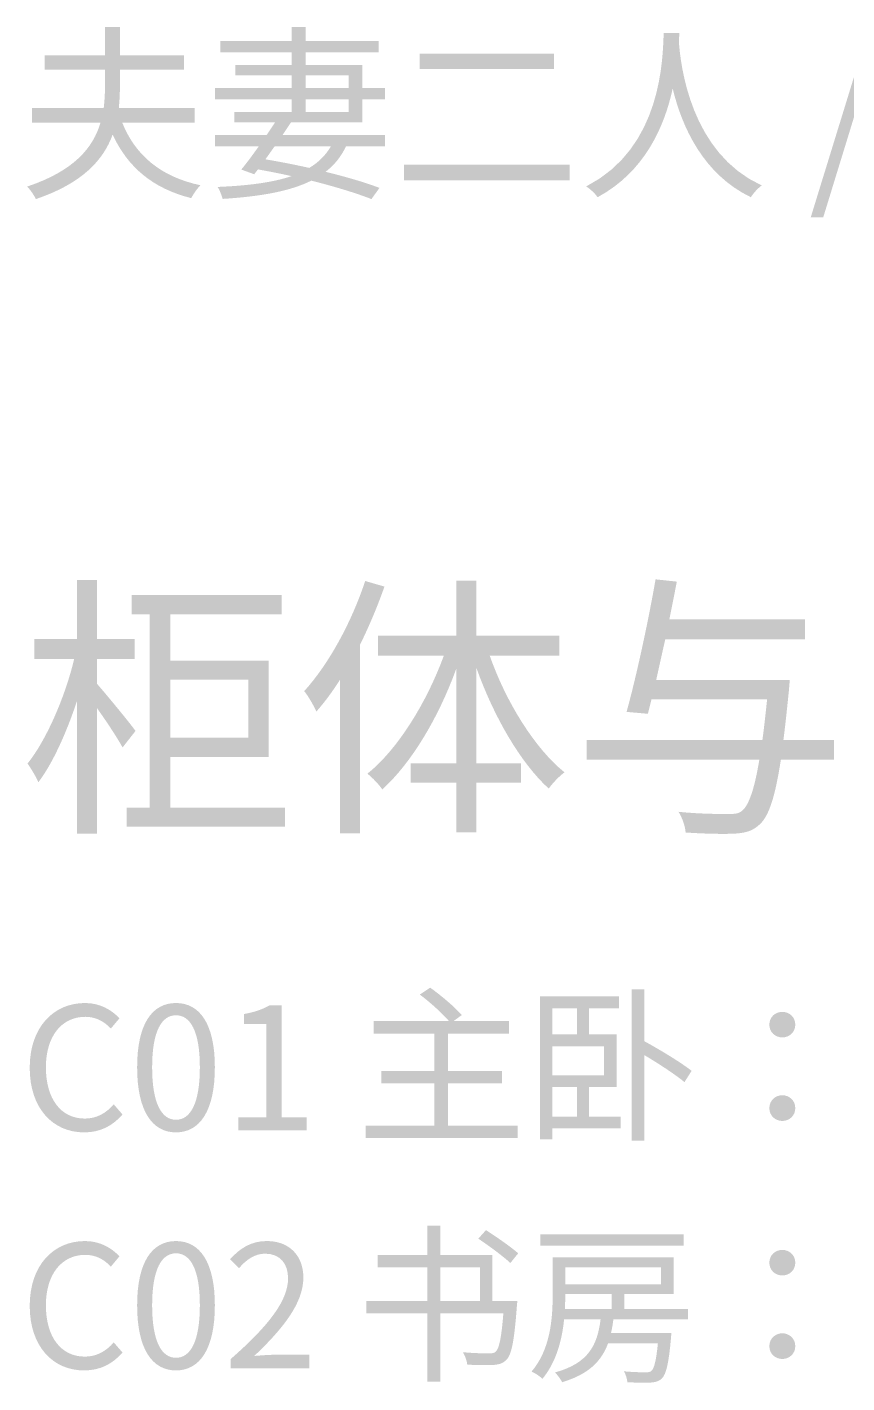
# Model space of a CAD drawing. Header units: millimetres. Extents: x -4600 to 229000, y -4300 to 19460.
# Drawn here: x 98212 to 99590, y 14570 to 16849 of the extents above; entities that cross this region are included whole.
import ezdxf

# ---------------------------------------------------------------- set-up
doc = ezdxf.new("R2010")
doc.units = ezdxf.units.MM
doc.header["$LTSCALE"] = 100
doc.layers.add('A-NOTE', color=7, linetype='Continuous', lineweight=18)

# ---------------------------------------------------------------- blocks, each defined once
blk = doc.blocks.new('A03_SHEET')
at = {"layer": 'A-NOTE'}
h = blk.add_hatch(color=256, dxfattribs=at)
edge = h.paths.add_edge_path()
edge.add_line((18343.1, 16848.6), (18343.1, 16800.9))
edge.add_line((18343.1, 16800.9), (18241.7, 16800.9))
edge.add_line((18241.7, 16800.9), (18241.7, 16777))
edge.add_line((18241.7, 16777), (18343.1, 16777))
edge.add_line((18343.1, 16777), (18343.1, 16751))
edge.add_spline(control_points=[(18343.1, 16751), (18343.1, 16738.1), (18342.5, 16725.3), (18340.9, 16712.4)], knot_values=[0, 0, 0, 0, 1, 1, 1, 1], degree=3, periodic=0)
edge.add_line((18340.9, 16712.4), (18220.4, 16712.4))
edge.add_line((18220.4, 16712.4), (18220.4, 16688.2))
edge.add_line((18220.4, 16688.2), (18335.6, 16688.2))
edge.add_spline(control_points=[(18335.6, 16688.2), (18323.3, 16646.2), (18291.3, 16607), (18212.2, 16580.6)], knot_values=[0, 0, 0, 0, 1, 1, 1, 1], degree=3, periodic=0)
edge.add_spline(control_points=[(18212.2, 16580.6), (18217.3, 16575.9), (18224.2, 16565.5), (18227, 16559.6)], knot_values=[0, 0, 0, 0, 1, 1, 1, 1], degree=3, periodic=0)
edge.add_spline(control_points=[(18227, 16559.6), (18304.5, 16585.9), (18340.3, 16624.8), (18355.9, 16667.8)], knot_values=[0, 0, 0, 0, 1, 1, 1, 1], degree=3, periodic=0)
edge.add_spline(control_points=[(18355.9, 16667.8), (18381.7, 16612.9), (18423.4, 16577.5), (18488, 16561.2)], knot_values=[0, 0, 0, 0, 1, 1, 1, 1], degree=3, periodic=0)
edge.add_spline(control_points=[(18488, 16561.2), (18491.5, 16567.7), (18498.1, 16577.8), (18503.7, 16582.8)], knot_values=[0, 0, 0, 0, 1, 1, 1, 1], degree=3, periodic=0)
edge.add_spline(control_points=[(18503.7, 16582.8), (18436.9, 16596.9), (18393.9, 16633.3), (18372, 16688.2)], knot_values=[0, 0, 0, 0, 1, 1, 1, 1], degree=3, periodic=0)
edge.add_line((18372, 16688.2), (18493.7, 16688.2))
edge.add_line((18493.7, 16688.2), (18493.7, 16712.4))
edge.add_line((18493.7, 16712.4), (18366.3, 16712.4))
edge.add_spline(control_points=[(18366.3, 16712.4), (18367.6, 16725.3), (18368.2, 16738.1), (18368.2, 16751)], knot_values=[0, 0, 0, 0, 1, 1, 1, 1], degree=3, periodic=0)
edge.add_line((18368.2, 16751), (18368.2, 16777))
edge.add_line((18368.2, 16777), (18475.8, 16777))
edge.add_line((18475.8, 16777), (18475.8, 16800.9))
edge.add_line((18475.8, 16800.9), (18368.2, 16800.9))
edge.add_line((18368.2, 16800.9), (18368.2, 16848.6))
edge.add_line((18368.2, 16848.6), (18343.1, 16848.6))
h = blk.add_hatch(color=256, dxfattribs=at)
edge = h.paths.add_edge_path()
edge.add_line((18528.2, 16667.5), (18528.2, 16648.4))
edge.add_line((18528.2, 16648.4), (18601.6, 16648.4))
edge.add_spline(control_points=[(18601.6, 16648.4), (18591.3, 16633.9), (18580.9, 16619.8), (18572.1, 16609.2)], knot_values=[0, 0, 0, 0, 1, 1, 1, 1], degree=3, periodic=0)
edge.add_line((18572.1, 16609.2), (18593.8, 16601.3))
edge.add_line((18593.8, 16601.3), (18600.1, 16609.5))
edge.add_spline(control_points=[(18600.1, 16609.5), (18619.2, 16606), (18638.3, 16602.3), (18656.5, 16598.2)], knot_values=[0, 0, 0, 0, 1, 1, 1, 1], degree=3, periodic=0)
edge.add_spline(control_points=[(18656.5, 16598.2), (18625.2, 16587.5), (18584.4, 16582.2), (18532.3, 16580)], knot_values=[0, 0, 0, 0, 1, 1, 1, 1], degree=3, periodic=0)
edge.add_spline(control_points=[(18532.3, 16580), (18535.7, 16574.6), (18538.9, 16566.8), (18540.8, 16559.9)], knot_values=[0, 0, 0, 0, 1, 1, 1, 1], degree=3, periodic=0)
edge.add_spline(control_points=[(18540.8, 16559.9), (18605.1, 16564), (18654.4, 16572.8), (18689.8, 16590.6)], knot_values=[0, 0, 0, 0, 1, 1, 1, 1], degree=3, periodic=0)
edge.add_spline(control_points=[(18689.8, 16590.6), (18729.3, 16580.6), (18764.5, 16569.9), (18790.8, 16559.6)], knot_values=[0, 0, 0, 0, 1, 1, 1, 1], degree=3, periodic=0)
edge.add_line((18790.8, 16559.6), (18804.3, 16578.4))
edge.add_spline(control_points=[(18804.3, 16578.4), (18780.5, 16587.5), (18748.8, 16596.9), (18713.7, 16605.4)], knot_values=[0, 0, 0, 0, 1, 1, 1, 1], degree=3, periodic=0)
edge.add_spline(control_points=[(18713.7, 16605.4), (18728.7, 16617), (18740, 16631.1), (18748.2, 16648.4)], knot_values=[0, 0, 0, 0, 1, 1, 1, 1], degree=3, periodic=0)
edge.add_line((18748.2, 16648.4), (18813.4, 16648.4))
edge.add_line((18813.4, 16648.4), (18813.4, 16667.5))
edge.add_line((18813.4, 16667.5), (18641.5, 16667.5))
edge.add_line((18641.5, 16667.5), (18655.6, 16688.5))
edge.add_line((18655.6, 16688.5), (18775.5, 16688.5))
edge.add_line((18775.5, 16688.5), (18775.5, 16727.5))
edge.add_line((18775.5, 16727.5), (18813.4, 16727.5))
edge.add_line((18813.4, 16727.5), (18813.4, 16746.3))
edge.add_line((18813.4, 16746.3), (18775.5, 16746.3))
edge.add_line((18775.5, 16746.3), (18775.5, 16784.9))
edge.add_line((18775.5, 16784.9), (18680.1, 16784.9))
edge.add_line((18680.1, 16784.9), (18680.1, 16806.2))
edge.add_line((18680.1, 16806.2), (18802.8, 16806.2))
edge.add_line((18802.8, 16806.2), (18802.8, 16825))
edge.add_line((18802.8, 16825), (18680.1, 16825))
edge.add_line((18680.1, 16825), (18680.1, 16848.6))
edge.add_line((18680.1, 16848.6), (18656.5, 16848.6))
edge.add_line((18656.5, 16848.6), (18656.5, 16825))
edge.add_line((18656.5, 16825), (18537, 16825))
edge.add_line((18537, 16825), (18537, 16806.2))
edge.add_line((18537, 16806.2), (18656.5, 16806.2))
edge.add_line((18656.5, 16806.2), (18656.5, 16784.9))
edge.add_line((18656.5, 16784.9), (18562.1, 16784.9))
edge.add_line((18562.1, 16784.9), (18562.1, 16767.3))
edge.add_line((18562.1, 16767.3), (18656.5, 16767.3))
edge.add_line((18656.5, 16767.3), (18656.5, 16746.3))
edge.add_line((18656.5, 16746.3), (18528.2, 16746.3))
edge.add_line((18528.2, 16746.3), (18528.2, 16727.5))
edge.add_line((18528.2, 16727.5), (18656.5, 16727.5))
edge.add_line((18656.5, 16727.5), (18656.5, 16706.1))
edge.add_line((18656.5, 16706.1), (18560.2, 16706.1))
edge.add_line((18560.2, 16706.1), (18560.2, 16688.5))
edge.add_line((18560.2, 16688.5), (18628.9, 16688.5))
edge.add_line((18628.9, 16688.5), (18614.8, 16667.5))
edge.add_line((18614.8, 16667.5), (18528.2, 16667.5))
edge = h.paths.add_edge_path(flags=0)
edge.add_line((18628.3, 16648.4), (18722.8, 16648.4))
edge.add_spline(control_points=[(18722.8, 16648.4), (18714, 16633.3), (18702, 16621.4), (18686.4, 16612)], knot_values=[0, 0, 0, 0, 1, 1, 1, 1], degree=3, periodic=0)
edge.add_spline(control_points=[(18686.4, 16612), (18662.5, 16617.3), (18637.4, 16622.3), (18612.6, 16626.4)], knot_values=[0, 0, 0, 0, 1, 1, 1, 1], degree=3, periodic=0)
edge.add_line((18612.6, 16626.4), (18628.3, 16648.4))
h.paths.add_polyline_path([(18680.1, 16727.5), (18752.3, 16727.5), (18752.3, 16706.1), (18680.1, 16706.1), (18680.1, 16727.5)], flags=0)
h.paths.add_polyline_path([(18680.1, 16746.3), (18680.1, 16767.3), (18752.3, 16767.3), (18752.3, 16746.3), (18680.1, 16746.3)], flags=0)
h = blk.add_hatch(color=256, dxfattribs=at)
edge = h.paths.add_edge_path()
edge.add_spline(control_points=[(19281.9, 16838.8), (19280, 16797.4), (19280, 16646.5), (19151.7, 16580.9)], knot_values=[0, 0, 0, 0, 1, 1, 1, 1], degree=3, periodic=0)
edge.add_spline(control_points=[(19151.7, 16580.9), (19159.2, 16575.9), (19166.8, 16568.7), (19170.8, 16562.7)], knot_values=[0, 0, 0, 0, 1, 1, 1, 1], degree=3, periodic=0)
edge.add_spline(control_points=[(19170.8, 16562.7), (19250.8, 16606), (19283.2, 16682), (19297, 16745.3)], knot_values=[0, 0, 0, 0, 1, 1, 1, 1], degree=3, periodic=0)
edge.add_spline(control_points=[(19297, 16745.3), (19312.3, 16682), (19347.5, 16601.6), (19428.4, 16562.7)], knot_values=[0, 0, 0, 0, 1, 1, 1, 1], degree=3, periodic=0)
edge.add_spline(control_points=[(19428.4, 16562.7), (19432.2, 16569), (19439.4, 16577.2), (19446.6, 16582.5)], knot_values=[0, 0, 0, 0, 1, 1, 1, 1], degree=3, periodic=0)
edge.add_spline(control_points=[(19446.6, 16582.5), (19326.8, 16637.1), (19310.2, 16784.2), (19307.3, 16824.7)], knot_values=[0, 0, 0, 0, 1, 1, 1, 1], degree=3, periodic=0)
edge.add_line((19307.3, 16824.7), (19308.3, 16838.8))
edge.add_line((19308.3, 16838.8), (19281.9, 16838.8))
for points in [[(19528.9, 16528.8), (19549.9, 16528.8), (19643.7, 16834.1), (19623, 16834.1), (19528.9, 16528.8)], [(18871.8, 16803.7), (18871.8, 16778.3), (19097.4, 16778.3), (19097.4, 16803.7), (18871.8, 16803.7)], [(18845.4, 16617.6), (18845.4, 16591.3), (19124.1, 16591.3), (19124.1, 16617.6), (18845.4, 16617.6)], [(19074.7, 14820.2), (19074.7, 14800.7), (19315.3, 14800.7), (19315.3, 14820.2), (19074.7, 14820.2)]]:
    blk.add_hatch(color=256, dxfattribs=at).paths.add_polyline_path(points)
h = blk.add_hatch(color=256, dxfattribs=at)
edge = h.paths.add_edge_path()
edge.add_line((18296, 15919.6), (18296, 15820.4))
edge.add_line((18296, 15820.4), (18224.1, 15820.4))
edge.add_line((18224.1, 15820.4), (18224.1, 15787))
edge.add_line((18224.1, 15787), (18291.4, 15787))
edge.add_spline(control_points=[(18291.4, 15787), (18276.1, 15723), (18244.5, 15650.1), (18213, 15611.2)], knot_values=[0, 0, 0, 0, 1, 1, 1, 1], degree=3, periodic=0)
edge.add_spline(control_points=[(18213, 15611.2), (18218.6, 15602.8), (18227.4, 15588.9), (18231.1, 15579.6)], knot_values=[0, 0, 0, 0, 1, 1, 1, 1], degree=3, periodic=0)
edge.add_spline(control_points=[(18231.1, 15579.6), (18255.2, 15611.2), (18278.4, 15663.1), (18296, 15716)], knot_values=[0, 0, 0, 0, 1, 1, 1, 1], degree=3, periodic=0)
edge.add_line((18296, 15716), (18296, 15493.4))
edge.add_line((18296, 15493.4), (18329.9, 15493.4))
edge.add_line((18329.9, 15493.4), (18329.9, 15703.9))
edge.add_spline(control_points=[(18329.9, 15703.9), (18346.1, 15681.2), (18364.7, 15652.9), (18372.6, 15638.1)], knot_values=[0, 0, 0, 0, 1, 1, 1, 1], degree=3, periodic=0)
edge.add_line((18372.6, 15638.1), (18394.4, 15665.9))
edge.add_spline(control_points=[(18394.4, 15665.9), (18385.1, 15678.9), (18344.7, 15728.1), (18329.9, 15744.8)], knot_values=[0, 0, 0, 0, 1, 1, 1, 1], degree=3, periodic=0)
edge.add_line((18329.9, 15744.8), (18329.9, 15787))
edge.add_line((18329.9, 15787), (18393, 15787))
edge.add_line((18393, 15787), (18393, 15820.4))
edge.add_line((18393, 15820.4), (18329.9, 15820.4))
edge.add_line((18329.9, 15820.4), (18329.9, 15919.6))
edge.add_line((18329.9, 15919.6), (18296, 15919.6))
h = blk.add_hatch(color=256, dxfattribs=at)
edge = h.paths.add_edge_path()
edge.add_spline(control_points=[(18780.3, 15917.8), (18757.1, 15847.7), (18719, 15778.2), (18677.8, 15732.7)], knot_values=[0, 0, 0, 0, 1, 1, 1, 1], degree=3, periodic=0)
edge.add_spline(control_points=[(18677.8, 15732.7), (18684.7, 15724.8), (18694.9, 15706.3), (18698.2, 15698.4)], knot_values=[0, 0, 0, 0, 1, 1, 1, 1], degree=3, periodic=0)
edge.add_spline(control_points=[(18698.2, 15698.4), (18712.1, 15714.1), (18725.5, 15732.2), (18738.1, 15752.2)], knot_values=[0, 0, 0, 0, 1, 1, 1, 1], degree=3, periodic=0)
edge.add_line((18738.1, 15752.2), (18738.1, 15493.8))
edge.add_line((18738.1, 15493.8), (18771.5, 15493.8))
edge.add_line((18771.5, 15493.8), (18771.5, 15810.6))
edge.add_spline(control_points=[(18771.5, 15810.6), (18787.2, 15842.2), (18801.1, 15875.6), (18812.7, 15908.5)], knot_values=[0, 0, 0, 0, 1, 1, 1, 1], degree=3, periodic=0)
edge.add_line((18812.7, 15908.5), (18780.3, 15917.8))
h = blk.add_hatch(color=256, dxfattribs=at)
edge = h.paths.add_edge_path()
edge.add_line((18856.8, 15611.2), (18856.8, 15579.2))
edge.add_line((18856.8, 15579.2), (18933.3, 15579.2))
edge.add_line((18933.3, 15579.2), (18933.3, 15495.7))
edge.add_line((18933.3, 15495.7), (18967.2, 15495.7))
edge.add_line((18967.2, 15495.7), (18967.2, 15579.2))
edge.add_line((18967.2, 15579.2), (19041.9, 15579.2))
edge.add_line((19041.9, 15579.2), (19041.9, 15611.2))
edge.add_line((19041.9, 15611.2), (18967.2, 15611.2))
edge.add_line((18967.2, 15611.2), (18967.2, 15771.7))
edge.add_spline(control_points=[(18967.2, 15771.7), (18996, 15691), (19040.5, 15613), (19088.7, 15569)], knot_values=[0, 0, 0, 0, 1, 1, 1, 1], degree=3, periodic=0)
edge.add_spline(control_points=[(19088.7, 15569), (19095.2, 15578.2), (19106.8, 15590.3), (19115.2, 15596.3)], knot_values=[0, 0, 0, 0, 1, 1, 1, 1], degree=3, periodic=0)
edge.add_spline(control_points=[(19115.2, 15596.3), (19065.1, 15636.7), (19016.8, 15714.6), (18989.5, 15792.5)], knot_values=[0, 0, 0, 0, 1, 1, 1, 1], degree=3, periodic=0)
edge.add_line((18989.5, 15792.5), (19106.4, 15792.5))
edge.add_line((19106.4, 15792.5), (19106.4, 15825.9))
edge.add_line((19106.4, 15825.9), (18967.2, 15825.9))
edge.add_line((18967.2, 15825.9), (18967.2, 15918.2))
edge.add_line((18967.2, 15918.2), (18933.3, 15918.2))
edge.add_line((18933.3, 15918.2), (18933.3, 15825.9))
edge.add_line((18933.3, 15825.9), (18802.1, 15825.9))
edge.add_line((18802.1, 15825.9), (18802.1, 15792.5))
edge.add_line((18802.1, 15792.5), (18912.5, 15792.5))
edge.add_spline(control_points=[(18912.5, 15792.5), (18883.7, 15713.7), (18835, 15634.8), (18784, 15594)], knot_values=[0, 0, 0, 0, 1, 1, 1, 1], degree=3, periodic=0)
edge.add_spline(control_points=[(18784, 15594), (18791.9, 15588), (18803.5, 15575.9), (18809, 15567.6)], knot_values=[0, 0, 0, 0, 1, 1, 1, 1], degree=3, periodic=0)
edge.add_spline(control_points=[(18809, 15567.6), (18858.2, 15612.1), (18903.7, 15688.6), (18933.3, 15770.3)], knot_values=[0, 0, 0, 0, 1, 1, 1, 1], degree=3, periodic=0)
edge.add_line((18933.3, 15770.3), (18933.3, 15611.2))
edge.add_line((18933.3, 15611.2), (18856.8, 15611.2))
h = blk.add_hatch(color=256, dxfattribs=at)
edge = h.paths.add_edge_path()
edge.add_spline(control_points=[(19268.2, 15920.6), (19256.2, 15851), (19235.3, 15754.5), (19219.5, 15697.9)], knot_values=[0, 0, 0, 0, 1, 1, 1, 1], degree=3, periodic=0)
edge.add_line((19219.5, 15697.9), (19255.3, 15694.7))
edge.add_line((19255.3, 15694.7), (19261.3, 15718.8))
edge.add_line((19261.3, 15718.8), (19455.6, 15718.8))
edge.add_spline(control_points=[(19455.6, 15718.8), (19452.9, 15692.8), (19450.5, 15670.5), (19447.7, 15650.6)], knot_values=[0, 0, 0, 0, 1, 1, 1, 1], degree=3, periodic=0)
edge.add_line((19447.7, 15650.6), (19152.7, 15650.6))
edge.add_line((19152.7, 15650.6), (19152.7, 15617.7))
edge.add_line((19152.7, 15617.7), (19442.6, 15617.7))
edge.add_spline(control_points=[(19442.6, 15617.7), (19434.3, 15567.6), (19425, 15541.6), (19413.9, 15531.9)], knot_values=[0, 0, 0, 0, 1, 1, 1, 1], degree=3, periodic=0)
edge.add_spline(control_points=[(19413.9, 15531.9), (19407.9, 15526.8), (19401.4, 15526.3), (19389.8, 15526.3), (19376.8, 15526.3), (19342, 15526.3), (19306.7, 15530)], knot_values=[0, 0, 0, 0, 1, 1, 1, 2, 2, 2, 2], degree=3, periodic=0)
edge.add_spline(control_points=[(19306.7, 15530), (19313.2, 15520.3), (19317.9, 15505.4), (19318.8, 15495.2)], knot_values=[0, 0, 0, 0, 1, 1, 1, 1], degree=3, periodic=0)
edge.add_spline(control_points=[(19318.8, 15495.2), (19352.2, 15492.9), (19385.6, 15492.4), (19402.3, 15493.4)], knot_values=[0, 0, 0, 0, 1, 1, 1, 1], degree=3, periodic=0)
edge.add_spline(control_points=[(19402.3, 15493.4), (19420.8, 15494.7), (19432, 15498), (19444, 15509.6), (19458.9, 15524), (19469.1, 15555), (19478.8, 15617.7)], knot_values=[0, 0, 0, 0, 1, 1, 1, 2, 2, 2, 2], degree=3, periodic=0)
edge.add_line((19478.8, 15617.7), (19567.9, 15617.7))
edge.add_line((19567.9, 15617.7), (19567.9, 15650.6))
edge.add_line((19567.9, 15650.6), (19483, 15650.6))
edge.add_spline(control_points=[(19483, 15650.6), (19486.2, 15674.7), (19489, 15702.1), (19492.3, 15734.1), (19492.7, 15739.2), (19493.7, 15751.3), (19493.7, 15751.3)], knot_values=[0, 0, 0, 0, 1, 1, 1, 2, 2, 2, 2], degree=3, periodic=0)
edge.add_line((19493.7, 15751.3), (19269.2, 15751.3))
edge.add_line((19269.2, 15751.3), (19284.5, 15819.9))
edge.add_line((19284.5, 15819.9), (19519.2, 15819.9))
edge.add_line((19519.2, 15819.9), (19519.2, 15853.3))
edge.add_line((19519.2, 15853.3), (19291.4, 15853.3))
edge.add_line((19291.4, 15853.3), (19304, 15916.8))
edge.add_line((19304, 15916.8), (19268.2, 15920.6))
h = blk.add_hatch(color=256, dxfattribs=at)
h.paths.add_polyline_path([(18379.5, 15537), (18379.5, 15505), (18645.8, 15505), (18645.8, 15537), (18452.8, 15537), (18452.8, 15622.3), (18617.9, 15622.3), (18617.9, 15784.2), (18452.8, 15784.2), (18452.8, 15862.1), (18639.7, 15862.1), (18639.7, 15894.1), (18387.9, 15894.1), (18387.9, 15862.1), (18418, 15862.1), (18418, 15537), (18379.5, 15537)])
h.paths.add_polyline_path([(18452.8, 15752.2), (18584.1, 15752.2), (18584.1, 15654.3), (18452.8, 15654.3), (18452.8, 15752.2)], flags=0)
h = blk.add_hatch(color=256, dxfattribs=at)
edge = h.paths.add_edge_path()
edge.add_spline(control_points=[(18872.1, 15222.8), (18889.6, 15209.9), (18909.6, 15191.5), (18921.1, 15178.4)], knot_values=[0, 0, 0, 0, 1, 1, 1, 1], degree=3, periodic=0)
edge.add_line((18921.1, 15178.4), (18794.5, 15178.4))
edge.add_line((18794.5, 15178.4), (18794.5, 15157.4))
edge.add_line((18794.5, 15157.4), (18896.5, 15157.4))
edge.add_line((18896.5, 15157.4), (18896.5, 15094.4))
edge.add_line((18896.5, 15094.4), (18807.7, 15094.4))
edge.add_line((18807.7, 15094.4), (18807.7, 15073.5))
edge.add_line((18807.7, 15073.5), (18896.5, 15073.5))
edge.add_line((18896.5, 15073.5), (18896.5, 15002.7))
edge.add_line((18896.5, 15002.7), (18781, 15002.7))
edge.add_line((18781, 15002.7), (18781, 14981.8))
edge.add_line((18781, 14981.8), (19036.6, 14981.8))
edge.add_line((19036.6, 14981.8), (19036.6, 15002.7))
edge.add_line((19036.6, 15002.7), (18919.7, 15002.7))
edge.add_line((18919.7, 15002.7), (18919.7, 15073.5))
edge.add_line((18919.7, 15073.5), (19010.2, 15073.5))
edge.add_line((19010.2, 15073.5), (19010.2, 15094.4))
edge.add_line((19010.2, 15094.4), (18919.7, 15094.4))
edge.add_line((18919.7, 15094.4), (18919.7, 15157.4))
edge.add_line((18919.7, 15157.4), (19022, 15157.4))
edge.add_line((19022, 15157.4), (19022, 15178.4))
edge.add_line((19022, 15178.4), (18928.8, 15178.4))
edge.add_line((18928.8, 15178.4), (18942.6, 15188.4))
edge.add_spline(control_points=[(18942.6, 15188.4), (18931.1, 15201.8), (18907.9, 15221.3), (18889.6, 15234.5)], knot_values=[0, 0, 0, 0, 1, 1, 1, 1], degree=3, periodic=0)
edge.add_line((18889.6, 15234.5), (18872.1, 15222.8))
h = blk.add_hatch(color=256, dxfattribs=at)
h.paths.add_polyline_path([(19074.1, 15219.9), (19074.1, 14979.8), (19094.7, 14979.8), (19094.7, 14997.9), (19209.3, 14997.9), (19209.3, 15017.9), (19156.3, 15017.9), (19156.3, 15067.5), (19202.7, 15067.5), (19202.7, 15156), (19156.3, 15156), (19156.3, 15199.8), (19206.7, 15199.8), (19206.7, 15219.9), (19074.1, 15219.9)])
h.paths.add_polyline_path([(19094.7, 15136), (19181.8, 15136), (19181.8, 15087.3), (19094.7, 15087.3), (19094.7, 15136)], flags=0)
h.paths.add_polyline_path([(19094.7, 15067.5), (19136, 15067.5), (19136, 15017.9), (19094.7, 15017.9), (19094.7, 15067.5)], flags=0)
h.paths.add_polyline_path([(19094.7, 15156), (19094.7, 15199.8), (19136, 15199.8), (19136, 15156), (19094.7, 15156)], flags=0)
h = blk.add_hatch(color=256, dxfattribs=at)
edge = h.paths.add_edge_path()
edge.add_line((19228.2, 15231.6), (19228.2, 14977.2))
edge.add_line((19228.2, 14977.2), (19249.4, 14977.2))
edge.add_line((19249.4, 14977.2), (19249.4, 15121.1))
edge.add_spline(control_points=[(19249.4, 15121.1), (19274.6, 15106.2), (19301.9, 15088.1), (19316.8, 15075.8)], knot_values=[0, 0, 0, 0, 1, 1, 1, 1], degree=3, periodic=0)
edge.add_line((19316.8, 15075.8), (19328.8, 15094.7))
edge.add_spline(control_points=[(19328.8, 15094.7), (19311.3, 15108.5), (19276.9, 15129.4), (19249.4, 15144.5)], knot_values=[0, 0, 0, 0, 1, 1, 1, 1], degree=3, periodic=0)
edge.add_line((19249.4, 15144.5), (19249.4, 15231.6))
edge.add_line((19249.4, 15231.6), (19228.2, 15231.6))
h = blk.add_hatch(color=256, dxfattribs=at)
edge = h.paths.add_edge_path()
edge.add_spline(control_points=[(18308, 14991.3), (18335.2, 14991.3), (18355.9, 15002.2), (18372.5, 15021.4)], knot_values=[0, 0, 0, 0, 1, 1, 1, 1], degree=3, periodic=0)
edge.add_line((18372.5, 15021.4), (18357.9, 15038.3))
edge.add_spline(control_points=[(18357.9, 15038.3), (18344.4, 15023.4), (18329.2, 15014.5), (18309.2, 15014.5), (18269, 15014.5), (18243.8, 15047.7), (18243.8, 15100.7), (18243.8, 15153.1), (18270.5, 15185.5), (18310, 15185.5), (18328.1, 15185.5), (18341.8, 15177.5), (18353, 15165.8)], knot_values=[0, 0, 0, 0, 1, 1, 1, 2, 2, 2, 3, 3, 3, 4, 4, 4, 4], degree=3, periodic=0)
edge.add_line((18353, 15165.8), (18367.3, 15182.9))
edge.add_spline(control_points=[(18367.3, 15182.9), (18355.3, 15196.4), (18335.2, 15208.7), (18309.7, 15208.7), (18256.4, 15208.7), (18216.6, 15167.8), (18216.6, 15099.9), (18216.6, 15031.7), (18255.6, 14991.3), (18308, 14991.3)], knot_values=[0, 0, 0, 0, 1, 1, 1, 2, 2, 2, 3, 3, 3, 3], degree=3, periodic=0)
h = blk.add_hatch(color=256, dxfattribs=at)
edge = h.paths.add_edge_path()
edge.add_spline(control_points=[(18462.4, 14991.3), (18502.3, 14991.3), (18527.7, 15027.4), (18527.7, 15100.7), (18527.7, 15173.5), (18502.3, 15208.7), (18462.4, 15208.7), (18422.3, 15208.7), (18397.1, 15173.5), (18397.1, 15100.7), (18397.1, 15027.4), (18422.3, 14991.3), (18462.4, 14991.3)], knot_values=[0, 0, 0, 0, 1, 1, 1, 2, 2, 2, 3, 3, 3, 4, 4, 4, 4], degree=3, periodic=0)
edge = h.paths.add_edge_path(flags=0)
edge.add_spline(control_points=[(18462.4, 15012.5), (18438.6, 15012.5), (18422.3, 15039.1), (18422.3, 15100.7), (18422.3, 15162), (18438.6, 15188.1), (18462.4, 15188.1), (18486.2, 15188.1), (18502.5, 15162), (18502.5, 15100.7), (18502.5, 15039.1), (18486.2, 15012.5), (18462.4, 15012.5)], knot_values=[0, 0, 0, 0, 1, 1, 1, 2, 2, 2, 3, 3, 3, 4, 4, 4, 4], degree=3, periodic=0)
h = blk.add_hatch(color=256, dxfattribs=at)
edge = h.paths.add_edge_path()
edge.add_line((18567, 14995), (18682.2, 14995))
edge.add_line((18682.2, 14995), (18682.2, 15016.8))
edge.add_line((18682.2, 15016.8), (18640.1, 15016.8))
edge.add_line((18640.1, 15016.8), (18640.1, 15205))
edge.add_line((18640.1, 15205), (18620, 15205))
edge.add_spline(control_points=[(18620, 15205), (18608.5, 15198.4), (18595.1, 15193.5), (18576.5, 15190.1)], knot_values=[0, 0, 0, 0, 1, 1, 1, 1], degree=3, periodic=0)
edge.add_line((18576.5, 15190.1), (18576.5, 15173.5))
edge.add_line((18576.5, 15173.5), (18614, 15173.5))
edge.add_line((18614, 15173.5), (18614, 15016.8))
edge.add_line((18614, 15016.8), (18567, 15016.8))
edge.add_line((18567, 15016.8), (18567, 14995))
h = blk.add_hatch(color=256, dxfattribs=at)
edge = h.paths.add_edge_path()
edge.add_spline(control_points=[(19481.2, 15150.9), (19492.7, 15150.9), (19503, 15159.2), (19503, 15172.3), (19503, 15185.5), (19492.7, 15193.8), (19481.2, 15193.8), (19469.7, 15193.8), (19459.4, 15185.5), (19459.4, 15172.3), (19459.4, 15159.2), (19469.7, 15150.9), (19481.2, 15150.9)], knot_values=[0, 0, 0, 0, 1, 1, 1, 2, 2, 2, 3, 3, 3, 4, 4, 4, 4], degree=3, periodic=0)
h = blk.add_hatch(color=256, dxfattribs=at)
edge = h.paths.add_edge_path()
edge.add_spline(control_points=[(19481.2, 15010.5), (19492.7, 15010.5), (19503, 15019.1), (19503, 15032), (19503, 15045.1), (19492.7, 15053.7), (19481.2, 15053.7), (19469.7, 15053.7), (19459.4, 15045.1), (19459.4, 15032), (19459.4, 15019.1), (19469.7, 15010.5), (19481.2, 15010.5)], knot_values=[0, 0, 0, 0, 1, 1, 1, 2, 2, 2, 3, 3, 3, 4, 4, 4, 4], degree=3, periodic=0)
h = blk.add_hatch(color=256, dxfattribs=at)
edge = h.paths.add_edge_path()
edge.add_line((18801.1, 14785.5), (18801.1, 14764.6))
edge.add_line((18801.1, 14764.6), (18884.7, 14764.6))
edge.add_line((18884.7, 14764.6), (18884.7, 14708.2))
edge.add_line((18884.7, 14708.2), (18782.2, 14708.2))
edge.add_line((18782.2, 14708.2), (18782.2, 14687.5))
edge.add_line((18782.2, 14687.5), (18884.7, 14687.5))
edge.add_line((18884.7, 14687.5), (18884.7, 14572.4))
edge.add_line((18884.7, 14572.4), (18906.5, 14572.4))
edge.add_line((18906.5, 14572.4), (18906.5, 14687.5))
edge.add_line((18906.5, 14687.5), (19012.5, 14687.5))
edge.add_spline(control_points=[(19012.5, 14687.5), (19009.3, 14646), (19005.3, 14627.9), (18999.6, 14622.8), (18996.7, 14620.2), (18993.6, 14619.9), (18987.6, 14619.9), (18981, 14619.9), (18962.4, 14620.2), (18944.3, 14621.9)], knot_values=[0, 0, 0, 0, 1, 1, 1, 2, 2, 2, 3, 3, 3, 3], degree=3, periodic=0)
edge.add_spline(control_points=[(18944.3, 14621.9), (18948.3, 14615.9), (18951.2, 14607.3), (18951.8, 14601)], knot_values=[0, 0, 0, 0, 1, 1, 1, 1], degree=3, periodic=0)
edge.add_spline(control_points=[(18951.8, 14601), (18969.2, 14600.2), (18986.4, 14599.9), (18995.3, 14600.4)], knot_values=[0, 0, 0, 0, 1, 1, 1, 1], degree=3, periodic=0)
edge.add_spline(control_points=[(18995.3, 14600.4), (19005.3, 14601.3), (19011.9, 14603), (19017.7, 14609.3)], knot_values=[0, 0, 0, 0, 1, 1, 1, 1], degree=3, periodic=0)
edge.add_spline(control_points=[(19017.7, 14609.3), (19026.2, 14617.6), (19030.8, 14640.8), (19035.1, 14698.4)], knot_values=[0, 0, 0, 0, 1, 1, 1, 1], degree=3, periodic=0)
edge.add_spline(control_points=[(19035.1, 14698.4), (19035.4, 14701.6), (19036, 14708.2), (19036, 14708.2)], knot_values=[0, 0, 0, 0, 1, 1, 1, 1], degree=3, periodic=0)
edge.add_line((19036, 14708.2), (18994.2, 14708.2))
edge.add_line((18994.2, 14708.2), (18994.2, 14785.5))
edge.add_line((18994.2, 14785.5), (18906.5, 14785.5))
edge.add_line((18906.5, 14785.5), (18906.5, 14834.8))
edge.add_line((18906.5, 14834.8), (18884.7, 14834.8))
edge.add_line((18884.7, 14834.8), (18884.7, 14785.5))
edge.add_line((18884.7, 14785.5), (18801.1, 14785.5))
h.paths.add_polyline_path([(18906.5, 14708.2), (18906.5, 14764.6), (18973, 14764.6), (18973, 14708.2), (18906.5, 14708.2)], flags=0)
edge = h.paths.add_edge_path(flags=0)
edge.add_spline(control_points=[(18970.4, 14812.7), (18988.7, 14800.4), (19012.5, 14782.9), (19024.2, 14771.8)], knot_values=[0, 0, 0, 0, 1, 1, 1, 1], degree=3, periodic=0)
edge.add_line((19024.2, 14771.8), (19037.4, 14788.1))
edge.add_spline(control_points=[(19037.4, 14788.1), (19025.4, 14798.7), (19001, 14815.6), (18983.3, 14827.1)], knot_values=[0, 0, 0, 0, 1, 1, 1, 1], degree=3, periodic=0)
edge.add_line((18983.3, 14827.1), (18970.4, 14812.7))
h = blk.add_hatch(color=256, dxfattribs=at)
edge = h.paths.add_edge_path()
edge.add_spline(control_points=[(18308, 14591.3), (18335.2, 14591.3), (18355.9, 14602.2), (18372.5, 14621.4)], knot_values=[0, 0, 0, 0, 1, 1, 1, 1], degree=3, periodic=0)
edge.add_line((18372.5, 14621.4), (18357.9, 14638.3))
edge.add_spline(control_points=[(18357.9, 14638.3), (18344.4, 14623.4), (18329.2, 14614.5), (18309.2, 14614.5), (18269, 14614.5), (18243.8, 14647.7), (18243.8, 14700.7), (18243.8, 14753.1), (18270.5, 14785.5), (18310, 14785.5), (18328.1, 14785.5), (18341.8, 14777.5), (18353, 14765.8)], knot_values=[0, 0, 0, 0, 1, 1, 1, 2, 2, 2, 3, 3, 3, 4, 4, 4, 4], degree=3, periodic=0)
edge.add_line((18353, 14765.8), (18367.3, 14782.9))
edge.add_spline(control_points=[(18367.3, 14782.9), (18355.3, 14796.4), (18335.2, 14808.7), (18309.7, 14808.7), (18256.4, 14808.7), (18216.6, 14767.8), (18216.6, 14699.9), (18216.6, 14631.7), (18255.6, 14591.3), (18308, 14591.3)], knot_values=[0, 0, 0, 0, 1, 1, 1, 2, 2, 2, 3, 3, 3, 3], degree=3, periodic=0)
h = blk.add_hatch(color=256, dxfattribs=at)
edge = h.paths.add_edge_path()
edge.add_spline(control_points=[(18462.4, 14591.3), (18502.3, 14591.3), (18527.7, 14627.4), (18527.7, 14700.7), (18527.7, 14773.5), (18502.3, 14808.7), (18462.4, 14808.7), (18422.3, 14808.7), (18397.1, 14773.5), (18397.1, 14700.7), (18397.1, 14627.4), (18422.3, 14591.3), (18462.4, 14591.3)], knot_values=[0, 0, 0, 0, 1, 1, 1, 2, 2, 2, 3, 3, 3, 4, 4, 4, 4], degree=3, periodic=0)
edge = h.paths.add_edge_path(flags=0)
edge.add_spline(control_points=[(18462.4, 14612.5), (18438.6, 14612.5), (18422.3, 14639.1), (18422.3, 14700.7), (18422.3, 14762), (18438.6, 14788.1), (18462.4, 14788.1), (18486.2, 14788.1), (18502.5, 14762), (18502.5, 14700.7), (18502.5, 14639.1), (18486.2, 14612.5), (18462.4, 14612.5)], knot_values=[0, 0, 0, 0, 1, 1, 1, 2, 2, 2, 3, 3, 3, 4, 4, 4, 4], degree=3, periodic=0)
h = blk.add_hatch(color=256, dxfattribs=at)
edge = h.paths.add_edge_path()
edge.add_line((18554.4, 14595), (18686.5, 14595))
edge.add_line((18686.5, 14595), (18686.5, 14617.6))
edge.add_line((18686.5, 14617.6), (18628.3, 14617.6))
edge.add_spline(control_points=[(18628.3, 14617.6), (18617.7, 14617.6), (18604.8, 14616.5), (18593.9, 14615.6)], knot_values=[0, 0, 0, 0, 1, 1, 1, 1], degree=3, periodic=0)
edge.add_spline(control_points=[(18593.9, 14615.6), (18643.2, 14662.3), (18676.4, 14705), (18676.4, 14747.1), (18676.4, 14784.4), (18652.7, 14808.7), (18615.1, 14808.7), (18588.5, 14808.7), (18570.2, 14796.7), (18553.2, 14778.1)], knot_values=[0, 0, 0, 0, 1, 1, 1, 2, 2, 2, 3, 3, 3, 3], degree=3, periodic=0)
edge.add_line((18553.2, 14778.1), (18568.4, 14763.2))
edge.add_spline(control_points=[(18568.4, 14763.2), (18580.2, 14777.2), (18594.8, 14787.5), (18612, 14787.5), (18638, 14787.5), (18650.7, 14770), (18650.7, 14746), (18650.7, 14709.9), (18620.3, 14668.1), (18554.4, 14610.5)], knot_values=[0, 0, 0, 0, 1, 1, 1, 2, 2, 2, 3, 3, 3, 3], degree=3, periodic=0)
edge.add_line((18554.4, 14610.5), (18554.4, 14595))
h = blk.add_hatch(color=256, dxfattribs=at)
edge = h.paths.add_edge_path()
edge.add_spline(control_points=[(19481.2, 14750.9), (19492.7, 14750.9), (19503, 14759.2), (19503, 14772.3), (19503, 14785.5), (19492.7, 14793.8), (19481.2, 14793.8), (19469.7, 14793.8), (19459.4, 14785.5), (19459.4, 14772.3), (19459.4, 14759.2), (19469.7, 14750.9), (19481.2, 14750.9)], knot_values=[0, 0, 0, 0, 1, 1, 1, 2, 2, 2, 3, 3, 3, 4, 4, 4, 4], degree=3, periodic=0)
h = blk.add_hatch(color=256, dxfattribs=at)
edge = h.paths.add_edge_path()
edge.add_line((19095.3, 14781.2), (19095.3, 14717.3))
edge.add_spline(control_points=[(19095.3, 14717.3), (19095.3, 14678.7), (19091.6, 14626.5), (19059.8, 14589.3)], knot_values=[0, 0, 0, 0, 1, 1, 1, 1], degree=3, periodic=0)
edge.add_spline(control_points=[(19059.8, 14589.3), (19065.2, 14587.3), (19074.4, 14581), (19078.1, 14577.2)], knot_values=[0, 0, 0, 0, 1, 1, 1, 1], degree=3, periodic=0)
edge.add_spline(control_points=[(19078.1, 14577.2), (19101.3, 14605), (19111.1, 14642.6), (19114.5, 14676.9)], knot_values=[0, 0, 0, 0, 1, 1, 1, 1], degree=3, periodic=0)
edge.add_line((19114.5, 14676.9), (19175.8, 14676.9))
edge.add_spline(control_points=[(19175.8, 14676.9), (19170.4, 14634.2), (19156, 14603.6), (19099, 14587.8)], knot_values=[0, 0, 0, 0, 1, 1, 1, 1], degree=3, periodic=0)
edge.add_spline(control_points=[(19099, 14587.8), (19103.3, 14584.1), (19109, 14576.4), (19111.1, 14571.5)], knot_values=[0, 0, 0, 0, 1, 1, 1, 1], degree=3, periodic=0)
edge.add_spline(control_points=[(19111.1, 14571.5), (19155.7, 14584.7), (19177.2, 14606.7), (19188.4, 14636.8)], knot_values=[0, 0, 0, 0, 1, 1, 1, 1], degree=3, periodic=0)
edge.add_line((19188.4, 14636.8), (19272.1, 14636.8))
edge.add_spline(control_points=[(19272.1, 14636.8), (19269.2, 14607.3), (19265.8, 14594.7), (19261.5, 14590.7)], knot_values=[0, 0, 0, 0, 1, 1, 1, 1], degree=3, periodic=0)
edge.add_spline(control_points=[(19261.5, 14590.7), (19258.9, 14588.4), (19256, 14588.1), (19250.9, 14588.1), (19245.4, 14588.1), (19230.5, 14588.4), (19215, 14589.8)], knot_values=[0, 0, 0, 0, 1, 1, 1, 2, 2, 2, 2], degree=3, periodic=0)
edge.add_spline(control_points=[(19215, 14589.8), (19218.2, 14584.7), (19220.5, 14577), (19220.8, 14571.5)], knot_values=[0, 0, 0, 0, 1, 1, 1, 1], degree=3, periodic=0)
edge.add_spline(control_points=[(19220.8, 14571.5), (19236.8, 14570.6), (19252.3, 14570.4), (19259.7, 14570.9), (19268, 14571.5), (19273.8, 14572.9), (19278.9, 14577.8)], knot_values=[0, 0, 0, 0, 1, 1, 1, 2, 2, 2, 2], degree=3, periodic=0)
edge.add_spline(control_points=[(19278.9, 14577.8), (19286.1, 14585.3), (19290.4, 14603), (19294.1, 14645.4)], knot_values=[0, 0, 0, 0, 1, 1, 1, 1], degree=3, periodic=0)
edge.add_spline(control_points=[(19294.1, 14645.4), (19294.4, 14648), (19294.7, 14654), (19294.7, 14654)], knot_values=[0, 0, 0, 0, 1, 1, 1, 1], degree=3, periodic=0)
edge.add_line((19294.7, 14654), (19193.3, 14654))
edge.add_spline(control_points=[(19193.3, 14654), (19195, 14661.2), (19196.4, 14668.9), (19197.3, 14676.9)], knot_values=[0, 0, 0, 0, 1, 1, 1, 1], degree=3, periodic=0)
edge.add_line((19197.3, 14676.9), (19322.8, 14676.9))
edge.add_line((19322.8, 14676.9), (19322.8, 14694.4))
edge.add_line((19322.8, 14694.4), (19215.6, 14694.4))
edge.add_line((19215.6, 14694.4), (19215.6, 14719.6))
edge.add_line((19215.6, 14719.6), (19298.7, 14719.6))
edge.add_line((19298.7, 14719.6), (19298.7, 14781.2))
edge.add_line((19298.7, 14781.2), (19095.3, 14781.2))
h.paths.add_polyline_path([(19116.5, 14764.6), (19277.5, 14764.6), (19277.5, 14736.2), (19116.5, 14736.2), (19116.5, 14764.6)], flags=0)
edge = h.paths.add_edge_path(flags=0)
edge.add_line((19116.5, 14719.6), (19194.4, 14719.6))
edge.add_line((19194.4, 14719.6), (19194.4, 14694.4))
edge.add_line((19194.4, 14694.4), (19115.9, 14694.4))
edge.add_spline(control_points=[(19115.9, 14694.4), (19116.2, 14702.4), (19116.5, 14709.9), (19116.5, 14717)], knot_values=[0, 0, 0, 0, 1, 1, 1, 1], degree=3, periodic=0)
edge.add_line((19116.5, 14717), (19116.5, 14719.6))
h = blk.add_hatch(color=256, dxfattribs=at)
edge = h.paths.add_edge_path()
edge.add_spline(control_points=[(19481.2, 14610.5), (19492.7, 14610.5), (19503, 14619.1), (19503, 14632), (19503, 14645.1), (19492.7, 14653.7), (19481.2, 14653.7), (19469.7, 14653.7), (19459.4, 14645.1), (19459.4, 14632), (19459.4, 14619.1), (19469.7, 14610.5), (19481.2, 14610.5)], knot_values=[0, 0, 0, 0, 1, 1, 1, 2, 2, 2, 3, 3, 3, 4, 4, 4, 4], degree=3, periodic=0)

msp = doc.modelspace()

# ---------------------------------------------------------------- block references
msp.add_blockref('A03_SHEET', (80000, 0))

doc.saveas('drawing.dxf')
